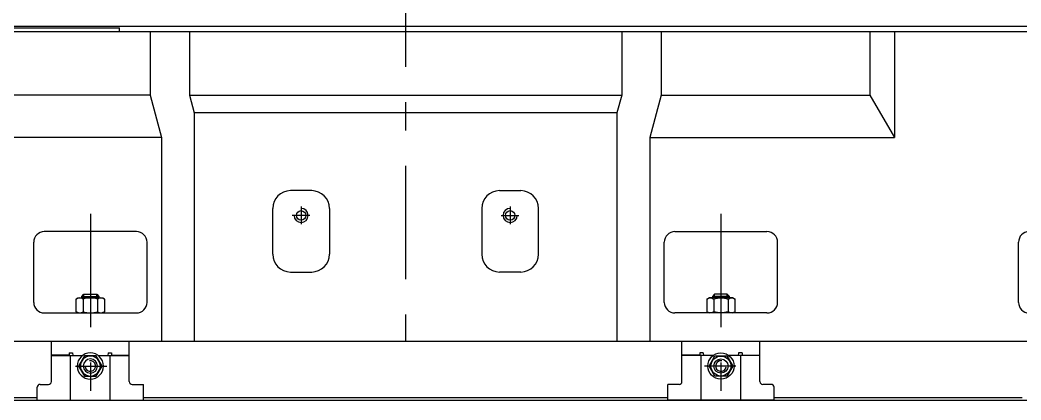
# Model space of a CAD drawing. Extents: x 387 to 958, y 84 to 319.
# Drawn here: x 850.1 to 920.8, y 84.1 to 110.9 of the extents above; entities that cross this region are included whole.
import ezdxf

# ---------------------------------------------------------------- set-up
doc = ezdxf.new("R2010")
doc.units = 0
doc.linetypes.add('AXIS-MY', pattern=[15, 8, -2.5, 2, -2.5])
for name, color, linetype in [('AXIS', 1, 'AXIS-MY'), ('DWG', 7, 'CONTINUOUS'), ('HATCH', 132, 'CONTINUOUS')]:
    doc.layers.add(name, color=color, linetype=linetype)

msp = doc.modelspace()

# ---------------------------------------------------------------- linework, layer by layer
at = {"layer": 'AXIS'}
for p, q in [((877.3441725, 115.6055194), (877.3441725, 88.2130194)), ((869.9691725, 97.7330638), (869.9691725, 96.4830638)), ((884.7191725, 97.7330638), (884.7191725, 96.4830638)), ((855.0941725, 97.2130194), (855.0941725, 84.0630194)), ((870.5941725, 97.1080638), (869.3441725, 97.1080638)), ((884.0941725, 97.1080638), (885.3441725, 97.1080638)), ((899.5941725, 97.2130194), (899.5941725, 84.0630194)), ((854.0477975, 86.4630194), (856.2523379, 86.4630194)), ((900.6405476, 86.4630194), (898.4360072, 86.4630194))]:
    msp.add_line(p, q, dxfattribs=at)
at = {"layer": 'DWG'}
for p, q in [((824.8441725, 110.4753099), (929.8441725, 110.4753099)), ((847.1441725, 110.3630194), (857.1441725, 110.3630194)), ((857.1441725, 110.1130194), (857.1441725, 110.3630194)), ((824.8441725, 110.1130194), (929.8441725, 110.1130194)), ((859.3141997, 110.1130194), (859.3141997, 105.6130194)), ((862.0941725, 110.1130194), (862.0941725, 105.6130194)), ((892.5941725, 110.1130194), (892.5941725, 105.6130194)), ((895.3741454, 110.1130194), (895.3741454, 105.6130194)), ((910.1121217, 110.1130194), (910.1121217, 105.6130194)), ((911.8441725, 110.1130194), (911.8441725, 102.6130194)), ((859.3141997, 105.6130194), (844.5762234, 105.6130194)), ((859.3141997, 105.6130194), (860.1180473, 102.6130194)), ((862.0941725, 105.6130194), (892.5941725, 105.6130194)), ((862.0941725, 105.6130194), (862.429109, 104.3580638)), ((892.5941725, 105.6130194), (892.2592361, 104.3580638)), ((895.3741454, 105.6130194), (894.5702978, 102.6130194)), ((895.3741454, 105.6130194), (910.1121217, 105.6130194)), ((910.1121217, 105.6130194), (911.8441725, 102.6130194)), ((892.2592361, 104.3580638), (862.429109, 104.3580638)), ((862.429109, 104.3580638), (862.429109, 88.2130194)), ((892.2592361, 104.3580638), (892.2592361, 88.2130194)), ((860.1180473, 102.6130194), (842.8441725, 102.6130194)), ((860.1180473, 102.6130194), (860.1180473, 88.2130194)), ((894.5702978, 102.6130194), (894.5702978, 88.2130194)), ((894.5702978, 102.6130194), (911.8441725, 102.6130194)), ((870.7191725, 98.8580638), (869.2191725, 98.8580638)), ((883.9691725, 98.8580638), (885.4691725, 98.8580638)), ((867.9691725, 94.3580638), (867.9691725, 97.6080638)), ((871.9691725, 97.6080638), (871.9691725, 94.3580638)), ((882.7191725, 97.6080638), (882.7191725, 94.3580638)), ((886.7191725, 94.3580638), (886.7191725, 97.6080638)), ((858.3441725, 95.9630194), (851.8441725, 95.9630194)), ((896.3441725, 95.9630194), (902.8441725, 95.9630194)), ((851.0941725, 90.9630194), (851.0941725, 95.2130194)), ((859.0941725, 90.9630194), (859.0941725, 95.2130194)), ((895.5941725, 90.9630194), (895.5941725, 95.2130194)), ((903.5941725, 90.9630194), (903.5941725, 95.2130194)), ((920.5941725, 90.9630194), (920.5941725, 95.2130194)), ((869.2191725, 93.1080638), (870.7191725, 93.1080638)), ((885.4691725, 93.1080638), (883.9691725, 93.1080638)), ((854.0941725, 91.1956433), (854.2541725, 91.2880194)), ((854.0941725, 90.3053954), (854.0941725, 91.1956433)), ((854.2541725, 91.2880194), (855.9341725, 91.2880194)), ((854.4941725, 91.3880194), (854.6441725, 91.5380194)), ((854.4941725, 91.3880194), (855.6941725, 91.3880194)), ((854.4941725, 91.2880194), (854.4941725, 91.3880194)), ((854.5941725, 91.1956433), (854.5941725, 90.3053954)), ((854.6441725, 91.5380194), (855.5441725, 91.5380194)), ((855.5441725, 91.5380194), (855.6941725, 91.3880194)), ((855.5941725, 91.1956433), (855.5941725, 90.3053954)), ((855.6941725, 91.3880194), (855.6941725, 91.2880194)), ((855.9341725, 91.2880194), (856.0941725, 91.1956433)), ((856.0941725, 91.1956433), (856.0941725, 90.3053954)), ((898.7541725, 91.2880194), (898.5941725, 91.1956433)), ((898.5941725, 91.1956433), (898.5941725, 90.3053954)), ((900.4341725, 91.2880194), (898.7541725, 91.2880194)), ((899.1441725, 91.5380194), (898.9941725, 91.3880194)), ((900.1941725, 91.3880194), (898.9941725, 91.3880194)), ((898.9941725, 91.3880194), (898.9941725, 91.2880194)), ((899.0941725, 91.1956433), (899.0941725, 90.3053954)), ((900.0441725, 91.5380194), (899.1441725, 91.5380194)), ((900.1941725, 91.3880194), (900.0441725, 91.5380194)), ((900.0941725, 91.1956433), (900.0941725, 90.3053954)), ((900.1941725, 91.2880194), (900.1941725, 91.3880194)), ((900.5941725, 91.1956433), (900.4341725, 91.2880194)), ((900.5941725, 90.3053954), (900.5941725, 91.1956433)), ((851.8441725, 90.2130194), (858.3441725, 90.2130194)), ((854.2541725, 90.2130194), (854.0941725, 90.3053954)), ((856.0941725, 90.3053954), (855.9341725, 90.2130194)), ((902.8441725, 90.2130194), (896.3441725, 90.2130194)), ((898.5941725, 90.3053954), (898.7541725, 90.2130194)), ((900.4341725, 90.2130194), (900.5941725, 90.3053954)), ((824.8441725, 88.2130194), (929.8441725, 88.2130194)), ((852.3441725, 85.3630194), (852.3441725, 88.2130194)), ((857.8441725, 85.3630194), (857.8441725, 88.2130194)), ((896.8441725, 85.3630194), (896.8441725, 88.2130194)), ((902.3441725, 85.3630194), (902.3441725, 88.2130194)), ((853.5941725, 87.2430194), (852.3441725, 87.2430194)), ((852.3441725, 87.2130194), (854.5441725, 87.2130194)), ((853.5941725, 87.3930194), (853.5941725, 87.2130194)), ((853.5941725, 87.3930194), (853.8441725, 87.3930194)), ((853.6941725, 84.0630194), (853.6941725, 87.2130194)), ((853.8441725, 87.3930194), (853.8681087, 87.2130194)), ((854.6754225, 87.1883157), (854.2566725, 86.4630194)), ((854.5441725, 87.2067431), (854.5441725, 87.2130194)), ((855.5129225, 87.1883157), (854.6754225, 87.1883157)), ((855.9316725, 86.4630194), (855.5129225, 87.1883157)), ((855.6441725, 87.2130194), (857.8441725, 87.2130194)), ((855.6441725, 87.2067431), (855.6441725, 87.2130194)), ((856.3441725, 87.3930194), (856.3202364, 87.2130194)), ((856.3441725, 87.3930194), (856.5941725, 87.3930194)), ((856.4941725, 84.0630194), (856.4941725, 87.2130194)), ((856.5941725, 87.3930194), (856.5941725, 87.2130194)), ((856.5941725, 87.2430194), (857.8441725, 87.2430194)), ((898.0941725, 87.2430194), (896.8441725, 87.2430194)), ((899.0441725, 87.2130194), (896.8441725, 87.2130194)), ((898.3441725, 87.3930194), (898.0941725, 87.3930194)), ((898.0941725, 87.3930194), (898.0941725, 87.2130194)), ((898.1941725, 84.0630194), (898.1941725, 87.2130194)), ((898.3441725, 87.3930194), (898.3681087, 87.2130194)), ((898.7566725, 86.4630194), (899.1754225, 87.1883157)), ((899.0441725, 87.2067431), (899.0441725, 87.2130194)), ((899.1754225, 87.1883157), (900.0129225, 87.1883157)), ((900.0129225, 87.1883157), (900.4316725, 86.4630194)), ((900.1441725, 87.2067431), (900.1441725, 87.2130194)), ((902.3441725, 87.2130194), (900.1441725, 87.2130194)), ((900.8441725, 87.3930194), (900.8202364, 87.2130194)), ((901.0941725, 87.3930194), (900.8441725, 87.3930194)), ((900.9941725, 84.0630194), (900.9941725, 87.2130194)), ((901.0941725, 87.3930194), (901.0941725, 87.2130194)), ((901.0941725, 87.2430194), (902.3441725, 87.2430194)), ((854.2566725, 86.4630194), (854.6754225, 85.7377231)), ((855.5129225, 85.7377231), (855.9316725, 86.4630194)), ((899.1754225, 85.7377231), (898.7566725, 86.4630194)), ((900.4316725, 86.4630194), (900.0129225, 85.7377231)), ((854.6754225, 85.7377231), (855.5129225, 85.7377231)), ((900.0129225, 85.7377231), (899.1754225, 85.7377231)), ((851.3441725, 84.0630194), (851.3441725, 84.9630194)), ((851.5441725, 85.1630194), (852.1441725, 85.1630194)), ((858.0441725, 85.1630194), (858.8441725, 85.1630194)), ((858.8441725, 84.0630194), (858.8441725, 85.1630194)), ((896.6441725, 85.1630194), (895.8441725, 85.1630194)), ((895.8441725, 84.0630194), (895.8441725, 85.1630194)), ((903.1441725, 85.1630194), (902.5441725, 85.1630194)), ((903.3441725, 84.0630194), (903.3441725, 84.9630194)), ((820.7441725, 84.0630194), (930.6441725, 84.0630194)), ((851.3441725, 84.2130194), (833.8441725, 84.2130194)), ((851.3441725, 84.0630194), (858.8441725, 84.0630194)), ((895.8441725, 84.2130194), (858.8441725, 84.2130194)), ((903.3441725, 84.0630194), (895.8441725, 84.0630194)), ((920.8441725, 84.2130194), (903.3441725, 84.2130194))]:
    msp.add_line(p, q, dxfattribs=at)
for points in [[(854.5941725, 91.1956433, 0.3695041723), (854.0941725, 91.1956433, 0.3695041723)], [(855.5941725, 91.1956433, 0.1847520861), (854.5941725, 91.1956433, 0.1847520861)], [(856.0941725, 91.1956433, 0.3695041723), (855.5941725, 91.1956433, 0.3695041723)], [(898.5941725, 91.1956433, -0.3695041723), (899.0941725, 91.1956433, -0.3695041723)], [(899.0941725, 91.1956433, -0.1847520861), (900.0941725, 91.1956433, -0.1847520861)], [(900.0941725, 91.1956433, -0.3695041723), (900.5941725, 91.1956433, -0.3695041723)], [(854.0941725, 90.3053954, 0.3695041723), (854.5941725, 90.3053954, 0.3695041723)], [(854.5941725, 90.3053954, 0.1847520861), (855.5941725, 90.3053954, 0.1847520861)], [(855.5941725, 90.3053954, 0.3695041723), (856.0941725, 90.3053954, 0.3695041723)], [(899.0941725, 90.3053954, -0.3695041723), (898.5941725, 90.3053954, -0.3695041723)], [(900.0941725, 90.3053954, -0.1847520861), (899.0941725, 90.3053954, -0.1847520861)], [(900.5941725, 90.3053954, -0.3695041723), (900.0941725, 90.3053954, -0.3695041723)]]:
    msp.add_lwpolyline(points, format="xyb", dxfattribs=at)
for points in [[(854.1691725, 86.4630194, 1), (856.0191725, 86.4630194, 1)], [(855.0941725, 87.1680194, 1), (855.0941725, 85.7580194, 1)], [(854.5941725, 86.4630194, 1), (855.5941725, 86.4630194, 1)], [(900.5191725, 86.4630194, -1), (898.6691725, 86.4630194, -1)], [(899.5941725, 87.1680194, -1), (899.5941725, 85.7580194, -1)], [(900.0941725, 86.4630194, -1), (899.0941725, 86.4630194, -1)]]:
    msp.add_lwpolyline(points, format="xyb", close=True, dxfattribs=at)
for centre in [(869.9691725, 97.1080638), (884.7191725, 97.1080638)]:
    msp.add_circle(centre, 0.3375, dxfattribs=at)
for centre, radius, start, end in [((869.2191725, 97.6080638), 1.25, 90, 180), ((870.7191725, 97.6080638), 1.25, 0, 90), ((883.9691725, 97.6080638), 1.25, 90, 180), ((885.4691725, 97.6080638), 1.25, 0, 90), ((851.8441725, 95.2130194), 0.75, 90, 180), ((858.3441725, 95.2130194), 0.75, 0, 90), ((896.3441725, 95.2130194), 0.75, 90, 180), ((902.8441725, 95.2130194), 0.75, 0, 90), ((921.3441725, 95.2130194), 0.75, 90, 180), ((869.2191725, 94.3580638), 1.25, 180, 270), ((870.7191725, 94.3580638), 1.25, 270, 0), ((883.9691725, 94.3580638), 1.25, 180, 270), ((885.4691725, 94.3580638), 1.25, 270, 0), ((851.8441725, 90.9630194), 0.75, 180, 270), ((858.3441725, 90.9630194), 0.75, 270, 0), ((896.3441725, 90.9630194), 0.75, 180, 270), ((902.8441725, 90.9630194), 0.75, 270, 0), ((921.3441725, 90.9630194), 0.75, 180, 270), ((851.5441725, 84.9630194), 0.2, 90, 180), ((852.1441725, 85.3630194), 0.2, 270, 0), ((858.0441725, 85.3630194), 0.2, 180, 270), ((896.6441725, 85.3630194), 0.2, 270, 0), ((902.5441725, 85.3630194), 0.2, 180, 270), ((903.1441725, 84.9630194), 0.2, 0, 90)]:
    msp.add_arc(centre, radius, start, end, dxfattribs=at)
at = {"layer": 'HATCH'}
for p, q in [((854.6441725, 91.2880194), (854.6441725, 91.5380194)), ((855.5441725, 91.2880194), (855.5441725, 91.5380194)), ((899.1441725, 91.2880194), (899.1441725, 91.5380194)), ((900.0441725, 91.2880194), (900.0441725, 91.5380194))]:
    msp.add_line(p, q, dxfattribs=at)
for centre, radius, start, end in [((869.9691725, 97.1080638), 0.5, 180, 90), ((884.7191725, 97.1080638), 0.5, 90, 0), ((855.0941725, 86.4630194), 0.375, 189, 99), ((899.5941725, 86.4630194), 0.375, 81, 351)]:
    msp.add_arc(centre, radius, start, end, dxfattribs=at)

doc.saveas('drawing.dxf')
